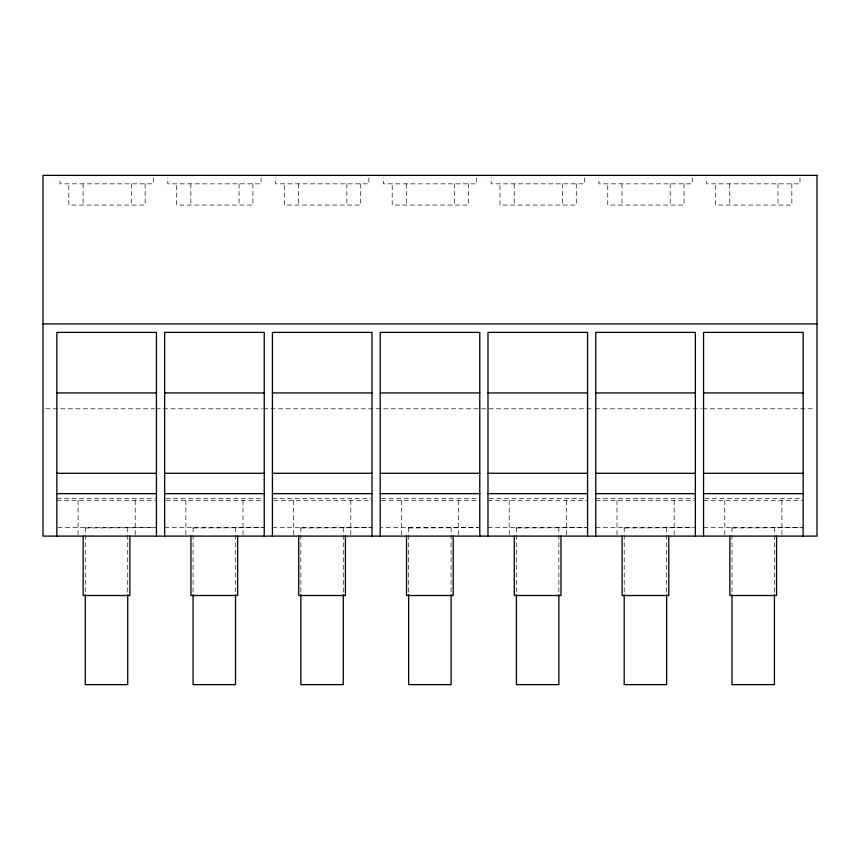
<?xml version="1.0" encoding="UTF-8"?>
<svg xmlns="http://www.w3.org/2000/svg" width="860" height="860" viewBox="0 0 860 860"><rect width="100%" height="100%" fill="white"/><g stroke="black" fill="none" stroke-linecap="round" stroke-linejoin="round"><path stroke-width="0.64" stroke-dasharray="4.3 3.22" d="M85.29 527.976L156.445 527.61L58.147 527.61M193.07 527.976L262.923 527.621M300.86 527.976L370.703 527.621M408.64 527.976L478.493 527.621L381.496 527.61M516.419 527.976L586.273 527.621M624.199 527.976L692.751 527.621M731.989 527.976L801.842 527.621M45.688 408.779L154.531 408.779M155.875 408.779L262.031 408.779M263.375 408.779L593.938 408.779M595.281 408.779L701.438 408.779M702.781 408.779L814.312 408.779M56.857 498.327L155.123 498.327M165.969 498.327L262.902 498.327M272.426 498.327L370.681 498.327M381.528 498.327L479.794 498.327M489.318 498.327L586.251 498.327M595.765 498.327L695.364 498.327M704.878 498.327L801.81 498.327M56.857 500.445L156.445 500.445M165.969 500.445L262.902 500.445M273.749 500.445L372.014 500.445M381.528 500.445L479.794 500.445M487.986 500.445L587.573 500.445M595.765 500.445L695.364 500.445M703.555 500.445L803.143 500.445M164.636 527.61L264.235 527.61M272.426 527.61L372.014 527.61M487.986 527.61L587.573 527.61M595.765 527.61L695.364 527.61M703.555 527.61L803.143 527.61M799.972 177.783L799.972 183.846L706.726 183.846L706.726 177.783M791.845 183.846L791.845 205.067L715.541 205.067L715.541 183.846M781.923 500.445L781.923 534.78M777.977 183.846L777.977 205.067M774.43 527.61L774.43 593.636M731.989 527.61L731.989 593.636M729.764 183.846L729.764 205.067M724.776 500.445L724.776 534.78M692.192 177.783L692.192 183.846L598.936 183.846L598.936 177.783M684.055 183.846L684.055 205.067L607.762 205.067L607.762 183.846M674.143 500.445L674.143 534.78M670.198 183.846L670.198 205.067M666.64 527.61L666.64 593.636M624.199 527.61L624.199 593.636M621.984 183.846L621.984 205.067M616.986 500.445L616.986 534.78M584.402 177.783L584.402 183.846L491.157 183.846L491.157 177.783M576.275 183.846L576.275 205.067L499.972 205.067L499.972 183.846M566.364 500.445L566.364 534.78M562.408 183.846L562.408 205.067M558.86 527.61L558.86 593.636M516.419 527.61L516.419 593.636M514.205 183.846L514.205 205.067M509.206 500.445L509.206 534.78M476.623 177.783L476.623 183.846L383.377 183.846L383.377 177.783M468.496 183.846L468.496 205.067L392.192 205.067L392.192 183.846M458.573 500.445L458.573 534.78M454.628 183.846L454.628 205.067M451.081 527.61L451.081 593.636M408.64 527.61L408.64 593.636M406.414 183.846L406.414 205.067M401.426 500.445L401.426 534.78M368.843 177.783L368.843 183.846L275.598 183.846L275.598 177.783M360.706 183.846L360.706 205.067L284.413 205.067L284.413 183.846M350.794 500.445L350.794 534.78M346.849 183.846L346.849 205.067M343.29 527.61L343.29 593.636M300.86 527.61L300.86 593.636M298.635 183.846L298.635 205.067M293.636 500.445L293.636 534.78M261.064 177.783L261.064 183.846L167.807 183.846L167.807 177.783M252.926 183.846L252.926 205.067L176.623 205.067L176.623 183.846M243.014 500.445L243.014 534.78M239.058 183.846L239.058 205.067M235.511 527.61L235.511 593.636M193.07 527.61L193.07 593.636M190.855 183.846L190.855 205.067M185.857 500.445L185.857 534.78M153.274 177.783L153.274 183.846L60.028 183.846L60.028 177.783M145.147 183.846L145.147 205.067L68.843 205.067L68.843 183.846M135.224 500.445L135.224 534.78M131.279 183.846L131.279 205.067M127.731 527.61L127.731 593.636M85.29 527.61L85.29 593.636M83.076 183.846L83.076 205.067M78.077 500.445L78.077 534.78"/><path stroke-width="1.29" d="M43 323.897L817 323.897M56.857 392.945L156.445 392.945M164.636 392.945L264.235 392.945M272.426 392.945L372.014 392.945M380.206 392.945L479.794 392.945M487.986 392.945L587.573 392.945M595.765 392.945L695.364 392.945M703.555 392.945L803.143 392.945M56.857 473.29L156.445 473.29M164.636 473.29L264.235 473.29M272.426 473.29L372.014 473.29M380.206 473.29L479.794 473.29M487.986 473.29L587.573 473.29M595.765 473.29L695.364 473.29M703.555 473.29L803.143 473.29M56.857 493.661L156.445 493.661M164.636 493.661L264.235 493.661M272.426 493.661L372.014 493.661M380.206 493.661L479.794 493.661M487.986 493.661L587.573 493.661M595.765 493.661L695.364 493.661M703.555 493.661L803.143 493.661M803.143 536.102L803.143 332.39L703.555 332.39L703.555 536.102M776.548 536.102L776.548 595.518L729.861 595.518L729.861 536.102M774.43 594.712L774.43 684.635L731.989 684.635L731.989 594.712M695.364 536.102L695.364 332.39L595.765 332.39L595.765 536.102M668.768 536.102L668.768 595.518L622.081 595.518L622.081 536.102M666.64 594.712L666.64 684.635L624.199 684.635L624.199 594.712M587.573 536.102L587.573 332.39L487.986 332.39L487.986 536.102M560.978 536.102L560.978 595.518L514.302 595.518L514.302 536.102M558.86 594.712L558.86 684.635L516.419 684.635L516.419 594.712M479.794 536.102L479.794 332.39L380.206 332.39L380.206 536.102M453.198 536.102L453.198 595.518L406.522 595.518L406.522 536.102M451.081 594.712L451.081 684.635L408.64 684.635L408.64 594.712M372.014 536.102L372.014 332.39L272.426 332.39L272.426 536.102M345.419 536.102L345.419 595.518L298.732 595.518L298.732 536.102M343.29 594.712L343.29 684.635L300.86 684.635L300.86 594.712M264.235 536.102L264.235 332.39L164.636 332.39L164.636 536.102M237.639 536.102L237.639 595.518L190.952 595.518L190.952 536.102M235.511 594.712L235.511 684.635L193.07 684.635L193.07 594.712M156.445 536.102L156.445 332.39L56.857 332.39L56.857 536.102M129.849 536.102L129.849 595.518L83.173 595.518L83.173 536.102M127.731 594.712L127.731 684.635L85.29 684.635L85.29 594.712M817 175.365L43 175.365L43 536.102L817 536.102L817 175.365"/></g></svg>
